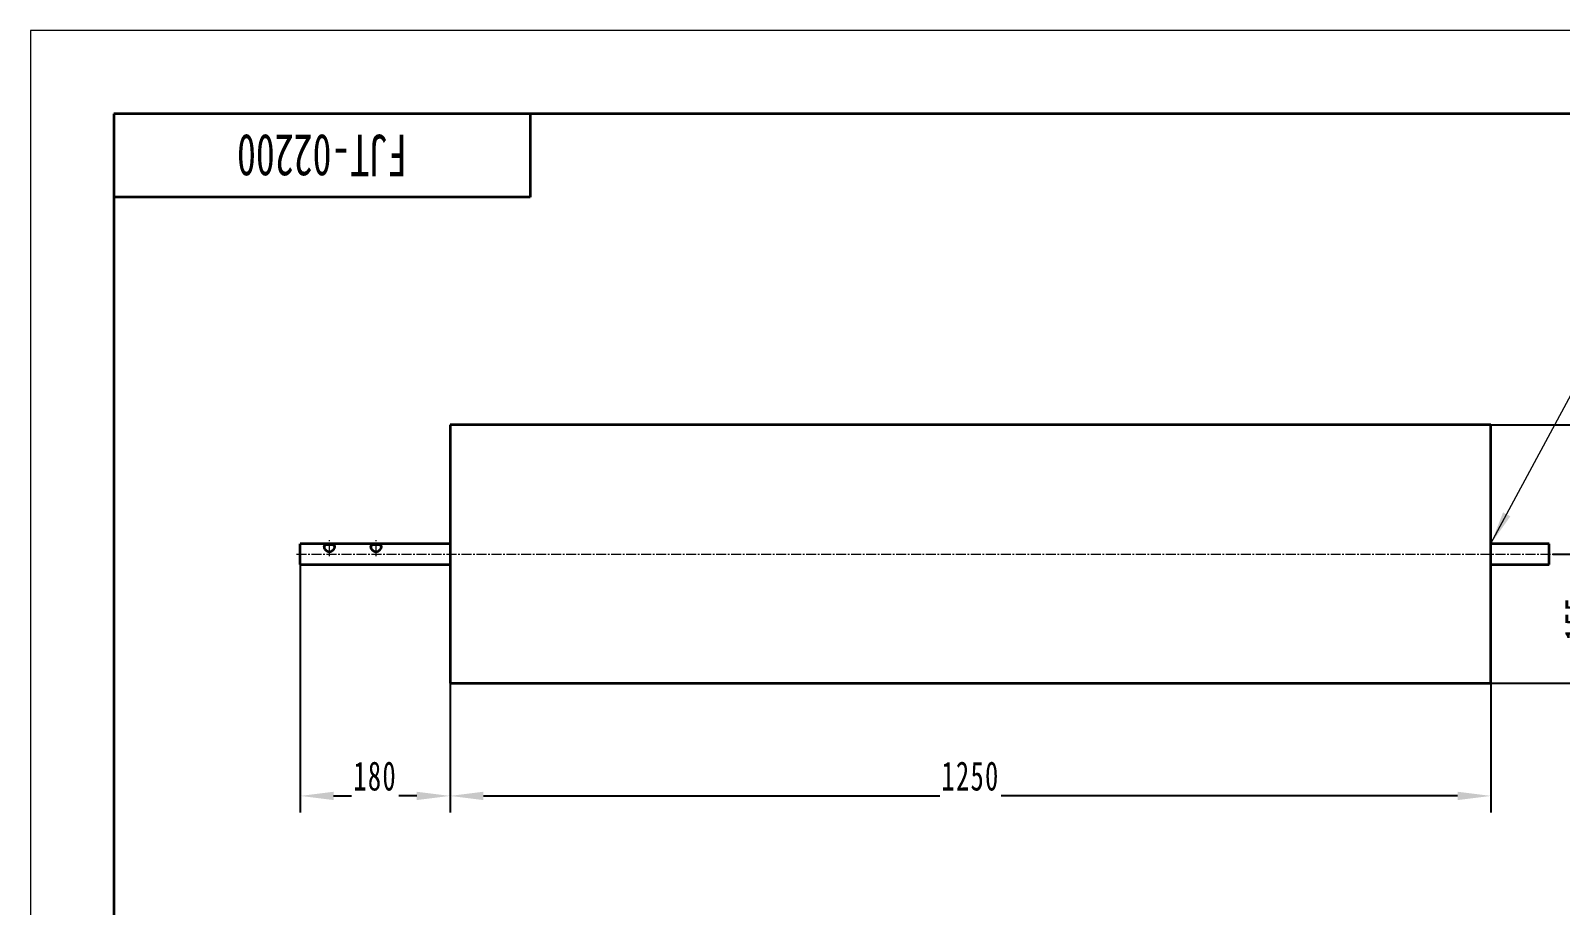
# Model space of a CAD drawing. Header units: millimetres. Extents: x -1485 to 9129, y -4612 to 1050.
# Drawn here: x -1485 to 352, y -3562 to -2512 of the extents above; entities that cross this region are included whole.
import ezdxf
from ezdxf.enums import TextEntityAlignment as Align

# ---------------------------------------------------------------- set-up
doc = ezdxf.new("R2010")
doc.units = ezdxf.units.MM
doc.linetypes.add('点画线', pattern=[18, 12, -2, 2, -2])
doc.layers.get('0').update_dxf_attribs({"lineweight": 18})
for name, color, linetype, lineweight in [('中心线层', 1, '点画线', 18), ('尺寸线层', 3, 'Continuous', 18), ('粗实线层', 7, 'Continuous', 35), ('细实线层', 7, 'Continuous', 18)]:
    doc.layers.add(name, color=color, linetype=linetype, lineweight=lineweight)
doc.styles.add('标准', font='', dxfattribs={"width": 0.667})
doc.styles.get('标准').set_extended_font_data('宋体')
doc.dimstyles.new('标准', dxfattribs={"dimscale": 10, "dimtxt": 3.5, "dimasz": 4, "dimexe": 2, "dimexo": 0, "dimtad": 1, "dimdsep": 46, "dimtxsty": '标准', "dimblk": '_CAXARROW', "dimcen": 0, "dimdle": 8, "dimazin": 2, "dimtfac": 0.707107, "dimtdec": 3, "dimtmove": 2, "dimatfit": 3, "dimfxl": 0, "dimfrac": 2, "dimtolj": 1, "dimarcsym": 0})

# ---------------------------------------------------------------- blocks, each defined once
blk = doc.blocks.new('$CAXA_FRAME_13B17AC1$')
at = {"layer": '粗实线层'}
for p, q in [((-138.5, 95), (-138.5, -95)), ((138.5, 95), (-138.5, 95)), ((-88.5, 95), (-88.5, 85)), ((-88.5, 85), (-138.5, 85))]:
    blk.add_line(p, q, dxfattribs=at)
at = {"layer": '细实线层'}
for p, q in [((148.5, 105), (-148.5, 105)), ((-148.5, 105), (-148.5, -105))]:
    blk.add_line(p, q, dxfattribs=at)
at = {"layer": '尺寸线层', "style": '标准', "width": 0.667}
blk.add_attdef('图纸编号', text='', height=5.19, rotation=180, dxfattribs=at).set_placement((-113.5, 90), align=Align.MIDDLE_CENTER)
blk = doc.blocks.new('_CAXARROW_3')
blk.add_hatch(color=0).paths.add_polyline_path([(0, 0), (-1, 0.125), (-1, -0.125)], flags=0)
blk = doc.blocks.new('*X23')
at = {"layer": '尺寸线层', "color": 0, "lineweight": -2}
for p, q in [((-981.2, -3295.6), (-981.2, -3450.9)), ((268.8, -3295.6), (268.8, -3450.9)), ((-941.2, -3430.9), (-393, -3430.9)), ((228.8, -3430.9), (-319.3, -3430.9))]:
    blk.add_line(p, q, dxfattribs=at)
at = {"layer": '尺寸线层', "color": 0, "lineweight": -2, "xscale": 40, "yscale": 40, "zscale": 40, "rotation": 180}
blk.add_blockref('_CAXARROW_3', (-981.2, -3430.9), dxfattribs=at)
at = {"layer": '尺寸线层', "color": 0, "lineweight": -2, "xscale": 40, "yscale": 40, "zscale": 40}
blk.add_blockref('_CAXARROW_3', (268.8, -3430.9), dxfattribs=at)
at = {"layer": '尺寸线层', "color": 0, "lineweight": 18, "insert": (-356.2, -3407.2), "char_height": 35, "width": 132.61, "attachment_point": 5, "line_spacing_factor": 1.15057, "style": '标准'}
blk.add_mtext('\\T1.1;1250', dxfattribs=at)
blk = doc.blocks.new('_CAXARROW')
blk.add_hatch(color=0).paths.add_polyline_path([(0, 0), (-1, 0.125), (-1, -0.125)], flags=0)
blk = doc.blocks.new('*X24')
at = {"layer": '尺寸线层', "color": 0, "lineweight": -2}
for p, q in [((-1161.2, -3153.1), (-1161.2, -3450.9)), ((-981.2, -3295.6), (-981.2, -3450.9)), ((-1121.2, -3430.9), (-1099.7, -3430.9)), ((-1021.2, -3430.9), (-1042.6, -3430.9))]:
    blk.add_line(p, q, dxfattribs=at)
at = {"layer": '尺寸线层', "color": 0, "lineweight": -2, "xscale": 40, "yscale": 40, "zscale": 40, "rotation": 180}
blk.add_blockref('_CAXARROW_3', (-1161.2, -3430.9), dxfattribs=at)
at = {"layer": '尺寸线层', "color": 0, "lineweight": -2, "xscale": 40, "yscale": 40, "zscale": 40}
blk.add_blockref('_CAXARROW_3', (-981.2, -3430.9), dxfattribs=at)
at = {"layer": '尺寸线层', "color": 0, "lineweight": 18, "insert": (-1071.2, -3407.2), "char_height": 35, "width": 95.884, "attachment_point": 5, "line_spacing_factor": 1.15057, "style": '标准'}
blk.add_mtext('\\T1.1;180', dxfattribs=at)
blk = doc.blocks.new('*X25')
at = {"layer": '尺寸线层', "color": 0, "lineweight": -2}
for p, q in [((268.8, -2985.6), (522, -2985.6)), ((502, -3025.6), (502, -3255.6)), ((268.8, -3295.6), (522, -3295.6))]:
    blk.add_line(p, q, dxfattribs=at)
at = {"layer": '尺寸线层', "color": 0, "lineweight": -2, "xscale": 40, "yscale": 40, "zscale": 40}
for p, rotation in [((502, -2985.6), 90), ((502, -3295.6), 270)]:
    blk.add_blockref('_CAXARROW_3', p, dxfattribs=dict(at, rotation=rotation))
at = {"layer": '尺寸线层', "color": 0, "lineweight": 18, "insert": (469.9, -3140.6), "char_height": 35, "width": 99.536, "attachment_point": 5, "rotation": 90, "line_spacing_factor": 1.15057, "style": '标准'}
blk.add_mtext('\\T1.1;310', dxfattribs=at)
blk = doc.blocks.new('*X26')
at = {"layer": '尺寸线层', "color": 0, "lineweight": -2}
for p, q in [((343.3, -3140.6), (418.5, -3140.6)), ((398.5, -3180.6), (398.5, -3189.8)), ((398.5, -3255.6), (398.5, -3246.5)), ((268.8, -3295.6), (418.5, -3295.6))]:
    blk.add_line(p, q, dxfattribs=at)
at = {"layer": '尺寸线层', "color": 0, "lineweight": -2, "xscale": 40, "yscale": 40, "zscale": 40}
for p, rotation in [((398.5, -3140.6), 90), ((398.5, -3295.6), 270)]:
    blk.add_blockref('_CAXARROW_3', p, dxfattribs=dict(at, rotation=rotation))
at = {"layer": '尺寸线层', "color": 0, "lineweight": 18, "insert": (374.9, -3218.1), "char_height": 35, "width": 95.102, "attachment_point": 5, "rotation": 90, "line_spacing_factor": 1.15057, "style": '标准'}
blk.add_mtext('\\T1.1;155', dxfattribs=at)
blk = doc.blocks.new('*X32')
at = {"layer": '尺寸线层', "linetype": 'Continuous', "lineweight": 18}
blk.add_hatch(color=0, dxfattribs=at).paths.add_polyline_path([(-268.8, -178.9), (-254.3, -141.4), (-245.5, -146.1)], flags=0)
at = {"layer": '尺寸线层', "color": 0, "lineweight": 18}
for p, q in [((-268.8, -178.9), (-172.5, 0)), ((-172.5, 0), (0, 0)), ((0, 0), (0, 0))]:
    blk.add_line(p, q, dxfattribs=at)

msp = doc.modelspace()

# ---------------------------------------------------------------- linework, layer by layer
at = {"layer": '中心线层'}
for p, q in [((-1165.651, -3140.636), (343.349, -3140.636)), ((-1126.151, -3143.035), (-1126.151, -3124.075)), ((-1070.151, -3143.035), (-1070.151, -3124.075))]:
    msp.add_line(p, q, dxfattribs=at)
at = {"layer": '粗实线层', "lineweight": 35}
for p, q in [((268.849, -2985.636), (-981.151, -2985.636)), ((-981.151, -2985.636), (-981.151, -3295.636)), ((268.849, -3295.636), (268.849, -2985.636)), ((-1161.151, -3153.136), (-1161.151, -3128.136)), ((-981.151, -3128.136), (-1161.151, -3128.136)), ((338.849, -3128.136), (268.841, -3128.136)), ((338.849, -3153.136), (338.849, -3128.136)), ((-1161.151, -3153.136), (-981.151, -3153.136)), ((268.841, -3153.136), (338.849, -3153.136)), ((-981.151, -3295.636), (268.849, -3295.636))]:
    msp.add_line(p, q, dxfattribs=at)
for points, knots in [([(-1126.151, -3137.682), (-1126.37, -3137.682), (-1126.586, -3137.67), (-1127.015, -3137.621), (-1127.44, -3137.548), (-1127.856, -3137.43), (-1128.113, -3137.342), (-1128.164, -3137.323), (-1128.266, -3137.286), (-1128.418, -3137.227), (-1128.566, -3137.163), (-1128.859, -3137.029), (-1129.049, -3136.93), (-1129.419, -3136.717), (-1129.599, -3136.602), (-1129.817, -3136.449), (-1129.861, -3136.418), (-1129.947, -3136.354), (-1130.074, -3136.258), (-1130.198, -3136.159), (-1130.44, -3135.957), (-1130.594, -3135.817), (-1130.888, -3135.527), (-1131.028, -3135.378), (-1131.229, -3135.146), (-1131.294, -3135.068), (-1131.388, -3134.949), (-1131.42, -3134.909), (-1131.481, -3134.829), (-1131.511, -3134.789), (-1131.658, -3134.588), (-1131.767, -3134.425), (-1131.967, -3134.097), (-1132.058, -3133.932), (-1132.222, -3133.599), (-1132.296, -3133.432), (-1132.375, -3133.221), (-1132.391, -3133.179), (-1132.42, -3133.095), (-1132.462, -3132.969), (-1132.499, -3132.845), (-1132.563, -3132.598), (-1132.595, -3132.436), (-1132.639, -3132.118), (-1132.65, -3131.961), (-1132.651, -3131.731), (-1132.649, -3131.655), (-1132.642, -3131.561), (-1132.641, -3131.542), (-1132.637, -3131.505), (-1132.632, -3131.449), (-1132.625, -3131.394), (-1132.598, -3131.213), (-1132.566, -3131.074), (-1132.482, -3130.806), (-1132.429, -3130.678), (-1132.335, -3130.494), (-1132.301, -3130.434), (-1132.246, -3130.346), (-1132.227, -3130.317), (-1132.188, -3130.259), (-1132.168, -3130.231), (-1132.065, -3130.093), (-1131.974, -3129.989), (-1131.774, -3129.793), (-1131.665, -3129.701), (-1131.489, -3129.572), (-1131.428, -3129.53), (-1131.334, -3129.47), (-1131.302, -3129.45), (-1131.237, -3129.411), (-1131.204, -3129.392), (-1131.037, -3129.299), (-1130.897, -3129.23), (-1130.603, -3129.104), (-1130.449, -3129.047), (-1130.127, -3128.941), (-1129.96, -3128.893), (-1129.741, -3128.839), (-1129.697, -3128.828), (-1129.608, -3128.808), (-1129.474, -3128.778), (-1129.337, -3128.75), (-1129.06, -3128.699), (-1128.871, -3128.669), (-1128.484, -3128.616), (-1128.285, -3128.594), (-1127.979, -3128.565), (-1127.876, -3128.556), (-1127.745, -3128.546), (-1127.719, -3128.545), (-1127.666, -3128.541), (-1127.64, -3128.539), (-1127.56, -3128.534), (-1127.508, -3128.53), (-1127.243, -3128.515), (-1126.817, -3128.496), (-1126.388, -3128.49), (-1125.957, -3128.49), (-1125.74, -3128.492), (-1125.468, -3128.5), (-1125.413, -3128.501), (-1125.305, -3128.505), (-1125.144, -3128.511), (-1124.985, -3128.519), (-1124.668, -3128.537), (-1124.461, -3128.553), (-1124.154, -3128.581), (-1124.053, -3128.591), (-1123.902, -3128.608), (-1123.852, -3128.614), (-1123.752, -3128.626), (-1123.702, -3128.632), (-1123.455, -3128.665), (-1123.264, -3128.695), (-1122.893, -3128.763), (-1122.713, -3128.802), (-1122.452, -3128.866), (-1122.366, -3128.889), (-1122.239, -3128.924), (-1122.198, -3128.937), (-1122.115, -3128.962), (-1122.074, -3128.975), (-1121.87, -3129.041), (-1121.715, -3129.098), (-1121.419, -3129.224), (-1121.279, -3129.292), (-1121.013, -3129.439), (-1120.887, -3129.518), (-1120.739, -3129.625), (-1120.71, -3129.647), (-1120.653, -3129.692), (-1120.625, -3129.715), (-1120.542, -3129.784), (-1120.489, -3129.832), (-1120.337, -3129.978), (-1120.246, -3130.082), (-1120.081, -3130.3), (-1120.008, -3130.416), (-1119.881, -3130.659), (-1119.827, -3130.787), (-1119.778, -3130.939), (-1119.773, -3130.956), (-1119.762, -3130.99), (-1119.748, -3131.041), (-1119.716, -3131.162), (-1119.696, -3131.268), (-1119.663, -3131.484), (-1119.651, -3131.632), (-1119.65, -3131.937), (-1119.66, -3132.094), (-1119.687, -3132.295), (-1119.693, -3132.335), (-1119.706, -3132.417), (-1119.714, -3132.458), (-1119.738, -3132.581), (-1119.756, -3132.663), (-1119.82, -3132.911), (-1119.873, -3133.077), (-1119.998, -3133.411), (-1120.07, -3133.579), (-1120.174, -3133.79), (-1120.195, -3133.832), (-1120.239, -3133.916), (-1120.261, -3133.958), (-1120.33, -3134.084), (-1120.378, -3134.168), (-1120.529, -3134.416), (-1120.638, -3134.579), (-1120.872, -3134.9), (-1120.998, -3135.058), (-1121.165, -3135.252), (-1121.198, -3135.29), (-1121.267, -3135.367), (-1121.302, -3135.405), (-1121.409, -3135.519), (-1121.481, -3135.593), (-1121.703, -3135.813), (-1121.857, -3135.953), (-1122.179, -3136.222), (-1122.346, -3136.351), (-1122.606, -3136.534), (-1122.695, -3136.594), (-1122.83, -3136.681), (-1122.876, -3136.709), (-1122.968, -3136.765), (-1123.014, -3136.793), (-1123.248, -3136.928), (-1123.438, -3137.027), (-1123.828, -3137.206), (-1124.026, -3137.286), (-1124.432, -3137.425), (-1124.639, -3137.485), (-1124.956, -3137.558), (-1125.063, -3137.579), (-1125.279, -3137.617), (-1125.387, -3137.632), (-1125.604, -3137.657), (-1125.713, -3137.666), (-1125.877, -3137.676), (-1125.959, -3137.679), (-1126.055, -3137.681), (-1126.096, -3137.682), (-1126.123, -3137.682), (-1126.137, -3137.682), (-1126.151, -3137.682)], [0, 0, 0, 0, 0.55323057, 0.55323057, 1.10646115, 1.65969172, 1.65969172, 1.79799937, 1.79799937, 1.93630701, 2.2129223, 2.2129223, 2.76615287, 2.76615287, 3.31938345, 3.31938345, 3.45769109, 3.45769109, 3.59599873, 3.87261402, 3.87261402, 4.4258446, 4.4258446, 4.97907517, 4.97907517, 5.25569046, 5.25569046, 5.3939981, 5.3939981, 5.53230574, 5.53230574, 6.08553632, 6.08553632, 6.63876689, 6.63876689, 7.19199747, 7.19199747, 7.33030511, 7.33030511, 7.46861276, 7.74522804, 7.74522804, 8.29845862, 8.29845862, 8.85168919, 8.85168919, 9.12830448, 9.12830448, 9.1974583, 9.1974583, 9.26661212, 9.40491977, 9.40491977, 9.95815034, 9.95815034, 10.51138091, 10.51138091, 10.7879962, 10.7879962, 10.92630385, 10.92630385, 11.06461149, 11.06461149, 11.61784206, 11.61784206, 12.17107264, 12.17107264, 12.44768793, 12.44768793, 12.58599557, 12.58599557, 12.72430321, 12.72430321, 13.27753379, 13.27753379, 13.83076436, 13.83076436, 14.38399494, 14.38399494, 14.52230258, 14.52230258, 14.66061022, 14.93722551, 14.93722551, 15.49045609, 15.49045609, 16.04368666, 16.04368666, 16.32030195, 16.32030195, 16.38945577, 16.38945577, 16.45860959, 16.45860959, 16.59691723, 16.59691723, 17.15014781, 17.70337838, 17.70337838, 18.25660896, 18.25660896, 18.3949166, 18.3949166, 18.53322424, 18.80983953, 18.80983953, 19.36307011, 19.36307011, 19.63968539, 19.63968539, 19.77799304, 19.77799304, 19.91630068, 19.91630068, 20.46953126, 20.46953126, 21.02276183, 21.02276183, 21.29937712, 21.29937712, 21.43768476, 21.43768476, 21.5759924, 21.5759924, 22.12922298, 22.12922298, 22.68245355, 22.68245355, 23.23568413, 23.23568413, 23.37399177, 23.37399177, 23.51229942, 23.51229942, 23.7889147, 23.7889147, 24.34214528, 24.34214528, 24.89537585, 24.89537585, 25.44860643, 25.44860643, 25.51776025, 25.51776025, 25.58691407, 25.72522171, 26.001837, 26.001837, 26.55506757, 26.55506757, 27.10829815, 27.10829815, 27.24660579, 27.24660579, 27.38491344, 27.38491344, 27.66152872, 27.66152872, 28.2147593, 28.2147593, 28.76798987, 28.76798987, 28.90629752, 28.90629752, 29.04460516, 29.04460516, 29.32122045, 29.32122045, 29.87445102, 29.87445102, 30.4276816, 30.4276816, 30.56598924, 30.56598924, 30.70429688, 30.70429688, 30.98091217, 30.98091217, 31.53414274, 31.53414274, 32.08737332, 32.08737332, 32.36398861, 32.36398861, 32.50229625, 32.50229625, 32.64060389, 32.64060389, 33.19383447, 33.19383447, 33.74706504, 33.74706504, 34.30029562, 34.30029562, 34.5769109, 34.5769109, 34.85352619, 34.85352619, 35.13014148, 35.13014148, 35.26844912, 35.33760294, 35.37217986, 35.37217986, 35.40675677, 35.40675677, 35.40675677, 35.40675677]), ([(-1119.674, -3132.129), (-1119.676, -3132.108), (-1119.679, -3132.088), (-1119.703, -3131.922), (-1119.735, -3131.784), (-1119.82, -3131.518), (-1119.873, -3131.392), (-1119.952, -3131.24), (-1119.968, -3131.21), (-1120.002, -3131.151), (-1120.02, -3131.122), (-1120.075, -3131.035), (-1120.114, -3130.979), (-1120.238, -3130.817), (-1120.329, -3130.716), (-1120.529, -3130.526), (-1120.638, -3130.438), (-1120.785, -3130.335), (-1120.815, -3130.315), (-1120.875, -3130.275), (-1120.906, -3130.255), (-1121.001, -3130.198), (-1121.066, -3130.161), (-1121.265, -3130.056), (-1121.404, -3129.992), (-1121.697, -3129.875), (-1121.85, -3129.822), (-1122.091, -3129.749), (-1122.173, -3129.726), (-1122.298, -3129.694), (-1122.341, -3129.683), (-1122.426, -3129.662), (-1122.47, -3129.652), (-1122.687, -3129.603), (-1122.865, -3129.569), (-1123.232, -3129.509), (-1123.421, -3129.483), (-1123.808, -3129.438), (-1124.006, -3129.418), (-1124.262, -3129.398), (-1124.339, -3129.392), (-1124.417, -3129.387), (-1124.47, -3129.383), (-1124.496, -3129.382), (-1124.627, -3129.373), (-1124.732, -3129.367), (-1125.05, -3129.352), (-1125.263, -3129.344), (-1125.694, -3129.334), (-1125.911, -3129.332), (-1126.185, -3129.331), (-1126.24, -3129.332), (-1126.35, -3129.332), (-1126.405, -3129.332), (-1126.569, -3129.334), (-1126.677, -3129.336), (-1127.002, -3129.343), (-1127.429, -3129.358), (-1127.846, -3129.383), (-1128.104, -3129.403), (-1128.156, -3129.407), (-1128.258, -3129.416), (-1128.41, -3129.43), (-1128.559, -3129.445), (-1128.852, -3129.479), (-1129.042, -3129.505), (-1129.32, -3129.55), (-1129.411, -3129.566), (-1129.591, -3129.6), (-1129.68, -3129.618), (-1129.942, -3129.676), (-1130.11, -3129.719), (-1130.431, -3129.815), (-1130.585, -3129.868), (-1130.88, -3129.984), (-1131.02, -3130.048), (-1131.188, -3130.135), (-1131.221, -3130.153), (-1131.286, -3130.19), (-1131.318, -3130.208), (-1131.413, -3130.266), (-1131.474, -3130.305), (-1131.65, -3130.428), (-1131.759, -3130.515), (-1131.96, -3130.703), (-1132.052, -3130.803), (-1132.217, -3131.016), (-1132.292, -3131.13), (-1132.421, -3131.373), (-1132.475, -3131.5), (-1132.561, -3131.765), (-1132.594, -3131.902), (-1132.622, -3132.083), (-1132.627, -3132.121), (-1132.632, -3132.159)], [0, 0, 0, 0, 0.07164105, 0.07164105, 0.57973044, 0.57973044, 1.08781983, 1.08781983, 1.21484218, 1.21484218, 1.34186453, 1.34186453, 1.59590923, 1.59590923, 2.10399862, 2.10399862, 2.61208801, 2.61208801, 2.73911035, 2.73911035, 2.8661327, 2.8661327, 3.1201774, 3.1201774, 3.62826679, 3.62826679, 4.13635618, 4.13635618, 4.39040088, 4.39040088, 4.51742322, 4.51742322, 4.64444557, 4.64444557, 5.15253496, 5.15253496, 5.66062435, 5.66062435, 6.16871374, 6.16871374, 6.29573609, 6.35924727, 6.35924727, 6.42275844, 6.42275844, 6.67680313, 6.67680313, 7.18489253, 7.18489253, 7.69298192, 7.69298192, 7.82000426, 7.82000426, 7.94702661, 7.94702661, 8.20107131, 8.20107131, 8.7091607, 9.21725009, 9.21725009, 9.34427244, 9.34427244, 9.47129479, 9.72533948, 9.72533948, 10.23342887, 10.23342887, 10.48747357, 10.48747357, 10.74151826, 10.74151826, 11.24960765, 11.24960765, 11.75769704, 11.75769704, 12.26578644, 12.26578644, 12.39280878, 12.39280878, 12.51983113, 12.51983113, 12.77387583, 12.77387583, 13.28196522, 13.28196522, 13.79005461, 13.79005461, 14.298144, 14.298144, 14.80623339, 14.80623339, 15.31432278, 15.31432278, 15.44795041, 15.44795041, 15.44795041, 15.44795041]), ([(-1070.151, -3137.682), (-1070.37, -3137.682), (-1070.586, -3137.67), (-1071.015, -3137.621), (-1071.44, -3137.548), (-1071.856, -3137.43), (-1072.113, -3137.342), (-1072.164, -3137.323), (-1072.266, -3137.286), (-1072.418, -3137.227), (-1072.566, -3137.163), (-1072.859, -3137.029), (-1073.049, -3136.93), (-1073.419, -3136.717), (-1073.599, -3136.602), (-1073.817, -3136.449), (-1073.861, -3136.418), (-1073.947, -3136.354), (-1074.074, -3136.258), (-1074.198, -3136.159), (-1074.44, -3135.957), (-1074.594, -3135.817), (-1074.888, -3135.527), (-1075.028, -3135.378), (-1075.229, -3135.146), (-1075.294, -3135.068), (-1075.388, -3134.949), (-1075.42, -3134.909), (-1075.481, -3134.829), (-1075.511, -3134.789), (-1075.658, -3134.588), (-1075.767, -3134.425), (-1075.967, -3134.097), (-1076.058, -3133.932), (-1076.222, -3133.599), (-1076.296, -3133.432), (-1076.375, -3133.221), (-1076.391, -3133.179), (-1076.42, -3133.095), (-1076.462, -3132.969), (-1076.499, -3132.845), (-1076.563, -3132.598), (-1076.595, -3132.436), (-1076.639, -3132.118), (-1076.65, -3131.961), (-1076.651, -3131.731), (-1076.649, -3131.655), (-1076.642, -3131.561), (-1076.641, -3131.542), (-1076.637, -3131.505), (-1076.632, -3131.449), (-1076.625, -3131.394), (-1076.598, -3131.213), (-1076.566, -3131.074), (-1076.482, -3130.806), (-1076.429, -3130.678), (-1076.335, -3130.494), (-1076.301, -3130.434), (-1076.246, -3130.346), (-1076.227, -3130.317), (-1076.188, -3130.259), (-1076.168, -3130.231), (-1076.065, -3130.093), (-1075.974, -3129.989), (-1075.774, -3129.793), (-1075.665, -3129.701), (-1075.489, -3129.572), (-1075.428, -3129.53), (-1075.334, -3129.47), (-1075.302, -3129.45), (-1075.237, -3129.411), (-1075.204, -3129.392), (-1075.037, -3129.299), (-1074.897, -3129.23), (-1074.603, -3129.104), (-1074.449, -3129.047), (-1074.127, -3128.941), (-1073.96, -3128.893), (-1073.741, -3128.839), (-1073.697, -3128.828), (-1073.608, -3128.808), (-1073.474, -3128.778), (-1073.337, -3128.75), (-1073.06, -3128.699), (-1072.871, -3128.669), (-1072.484, -3128.616), (-1072.285, -3128.594), (-1071.979, -3128.565), (-1071.876, -3128.556), (-1071.745, -3128.546), (-1071.719, -3128.545), (-1071.666, -3128.541), (-1071.64, -3128.539), (-1071.56, -3128.534), (-1071.508, -3128.53), (-1071.243, -3128.515), (-1070.817, -3128.496), (-1070.388, -3128.49), (-1069.957, -3128.49), (-1069.74, -3128.492), (-1069.468, -3128.5), (-1069.413, -3128.501), (-1069.305, -3128.505), (-1069.144, -3128.511), (-1068.985, -3128.519), (-1068.668, -3128.537), (-1068.461, -3128.553), (-1068.154, -3128.581), (-1068.053, -3128.591), (-1067.902, -3128.608), (-1067.852, -3128.614), (-1067.752, -3128.626), (-1067.702, -3128.632), (-1067.455, -3128.665), (-1067.264, -3128.695), (-1066.893, -3128.763), (-1066.713, -3128.802), (-1066.452, -3128.866), (-1066.366, -3128.889), (-1066.239, -3128.924), (-1066.198, -3128.937), (-1066.115, -3128.962), (-1066.074, -3128.975), (-1065.87, -3129.041), (-1065.715, -3129.098), (-1065.419, -3129.224), (-1065.279, -3129.292), (-1065.013, -3129.439), (-1064.887, -3129.518), (-1064.739, -3129.625), (-1064.71, -3129.647), (-1064.653, -3129.692), (-1064.625, -3129.715), (-1064.542, -3129.784), (-1064.489, -3129.832), (-1064.337, -3129.978), (-1064.246, -3130.082), (-1064.081, -3130.3), (-1064.008, -3130.416), (-1063.881, -3130.659), (-1063.827, -3130.787), (-1063.778, -3130.939), (-1063.773, -3130.956), (-1063.762, -3130.99), (-1063.748, -3131.041), (-1063.716, -3131.162), (-1063.696, -3131.268), (-1063.663, -3131.484), (-1063.651, -3131.632), (-1063.65, -3131.937), (-1063.66, -3132.094), (-1063.687, -3132.295), (-1063.693, -3132.335), (-1063.706, -3132.417), (-1063.714, -3132.458), (-1063.738, -3132.581), (-1063.756, -3132.663), (-1063.82, -3132.911), (-1063.873, -3133.077), (-1063.998, -3133.411), (-1064.07, -3133.579), (-1064.174, -3133.79), (-1064.195, -3133.832), (-1064.239, -3133.916), (-1064.261, -3133.958), (-1064.33, -3134.084), (-1064.378, -3134.168), (-1064.529, -3134.416), (-1064.638, -3134.579), (-1064.872, -3134.9), (-1064.998, -3135.058), (-1065.165, -3135.252), (-1065.198, -3135.29), (-1065.267, -3135.367), (-1065.302, -3135.405), (-1065.409, -3135.519), (-1065.481, -3135.593), (-1065.703, -3135.813), (-1065.857, -3135.953), (-1066.179, -3136.222), (-1066.346, -3136.351), (-1066.606, -3136.534), (-1066.695, -3136.594), (-1066.83, -3136.681), (-1066.876, -3136.709), (-1066.968, -3136.765), (-1067.014, -3136.793), (-1067.248, -3136.928), (-1067.438, -3137.027), (-1067.828, -3137.206), (-1068.026, -3137.286), (-1068.432, -3137.425), (-1068.639, -3137.485), (-1068.956, -3137.558), (-1069.063, -3137.579), (-1069.279, -3137.617), (-1069.387, -3137.632), (-1069.604, -3137.657), (-1069.713, -3137.666), (-1069.877, -3137.676), (-1069.959, -3137.679), (-1070.055, -3137.681), (-1070.096, -3137.682), (-1070.123, -3137.682), (-1070.137, -3137.682), (-1070.151, -3137.682)], [0, 0, 0, 0, 0.55323057, 0.55323057, 1.10646115, 1.65969172, 1.65969172, 1.79799937, 1.79799937, 1.93630701, 2.2129223, 2.2129223, 2.76615287, 2.76615287, 3.31938345, 3.31938345, 3.45769109, 3.45769109, 3.59599873, 3.87261402, 3.87261402, 4.4258446, 4.4258446, 4.97907517, 4.97907517, 5.25569046, 5.25569046, 5.3939981, 5.3939981, 5.53230575, 5.53230575, 6.08553632, 6.08553632, 6.63876689, 6.63876689, 7.19199747, 7.19199747, 7.33030511, 7.33030511, 7.46861276, 7.74522804, 7.74522804, 8.29845862, 8.29845862, 8.85168919, 8.85168919, 9.12830448, 9.12830448, 9.1974583, 9.1974583, 9.26661212, 9.40491977, 9.40491977, 9.95815034, 9.95815034, 10.51138092, 10.51138092, 10.7879962, 10.7879962, 10.92630385, 10.92630385, 11.06461149, 11.06461149, 11.61784207, 11.61784207, 12.17107264, 12.17107264, 12.44768793, 12.44768793, 12.58599557, 12.58599557, 12.72430321, 12.72430321, 13.27753379, 13.27753379, 13.83076436, 13.83076436, 14.38399494, 14.38399494, 14.52230258, 14.52230258, 14.66061023, 14.93722551, 14.93722551, 15.49045609, 15.49045609, 16.04368666, 16.04368666, 16.32030195, 16.32030195, 16.38945577, 16.38945577, 16.45860959, 16.45860959, 16.59691724, 16.59691724, 17.15014781, 17.70337839, 17.70337839, 18.25660896, 18.25660896, 18.3949166, 18.3949166, 18.53322425, 18.80983953, 18.80983953, 19.36307011, 19.36307011, 19.6396854, 19.6396854, 19.77799304, 19.77799304, 19.91630068, 19.91630068, 20.46953126, 20.46953126, 21.02276183, 21.02276183, 21.29937712, 21.29937712, 21.43768476, 21.43768476, 21.57599241, 21.57599241, 22.12922298, 22.12922298, 22.68245356, 22.68245356, 23.23568413, 23.23568413, 23.37399177, 23.37399177, 23.51229942, 23.51229942, 23.78891471, 23.78891471, 24.34214528, 24.34214528, 24.89537585, 24.89537585, 25.44860643, 25.44860643, 25.51776025, 25.51776025, 25.58691407, 25.72522172, 26.001837, 26.001837, 26.55506758, 26.55506758, 27.10829815, 27.10829815, 27.2466058, 27.2466058, 27.38491344, 27.38491344, 27.66152873, 27.66152873, 28.2147593, 28.2147593, 28.76798988, 28.76798988, 28.90629752, 28.90629752, 29.04460516, 29.04460516, 29.32122045, 29.32122045, 29.87445103, 29.87445103, 30.4276816, 30.4276816, 30.56598924, 30.56598924, 30.70429689, 30.70429689, 30.98091217, 30.98091217, 31.53414275, 31.53414275, 32.08737332, 32.08737332, 32.36398861, 32.36398861, 32.50229625, 32.50229625, 32.6406039, 32.6406039, 33.19383447, 33.19383447, 33.74706505, 33.74706505, 34.30029562, 34.30029562, 34.57691091, 34.57691091, 34.8535262, 34.8535262, 35.13014148, 35.13014148, 35.26844913, 35.33760295, 35.37217986, 35.37217986, 35.40675677, 35.40675677, 35.40675677, 35.40675677]), ([(-1063.674, -3132.129), (-1063.676, -3132.108), (-1063.679, -3132.088), (-1063.703, -3131.922), (-1063.735, -3131.784), (-1063.82, -3131.518), (-1063.873, -3131.392), (-1063.952, -3131.24), (-1063.968, -3131.21), (-1064.002, -3131.151), (-1064.02, -3131.122), (-1064.075, -3131.035), (-1064.114, -3130.979), (-1064.238, -3130.817), (-1064.329, -3130.716), (-1064.529, -3130.526), (-1064.638, -3130.438), (-1064.785, -3130.335), (-1064.815, -3130.315), (-1064.875, -3130.275), (-1064.906, -3130.255), (-1065.001, -3130.198), (-1065.066, -3130.161), (-1065.265, -3130.056), (-1065.404, -3129.992), (-1065.697, -3129.875), (-1065.85, -3129.822), (-1066.091, -3129.749), (-1066.173, -3129.726), (-1066.298, -3129.694), (-1066.341, -3129.683), (-1066.426, -3129.662), (-1066.47, -3129.652), (-1066.687, -3129.603), (-1066.865, -3129.569), (-1067.232, -3129.509), (-1067.421, -3129.483), (-1067.808, -3129.438), (-1068.006, -3129.418), (-1068.262, -3129.398), (-1068.339, -3129.392), (-1068.417, -3129.387), (-1068.47, -3129.383), (-1068.496, -3129.382), (-1068.627, -3129.373), (-1068.732, -3129.367), (-1069.05, -3129.352), (-1069.263, -3129.344), (-1069.694, -3129.334), (-1069.911, -3129.332), (-1070.185, -3129.331), (-1070.24, -3129.332), (-1070.35, -3129.332), (-1070.405, -3129.332), (-1070.569, -3129.334), (-1070.677, -3129.336), (-1071.002, -3129.343), (-1071.429, -3129.358), (-1071.846, -3129.383), (-1072.104, -3129.403), (-1072.156, -3129.407), (-1072.258, -3129.416), (-1072.41, -3129.43), (-1072.559, -3129.445), (-1072.852, -3129.479), (-1073.042, -3129.505), (-1073.32, -3129.55), (-1073.411, -3129.566), (-1073.591, -3129.6), (-1073.68, -3129.618), (-1073.942, -3129.676), (-1074.11, -3129.719), (-1074.431, -3129.815), (-1074.585, -3129.868), (-1074.88, -3129.984), (-1075.02, -3130.048), (-1075.188, -3130.135), (-1075.221, -3130.153), (-1075.286, -3130.19), (-1075.318, -3130.208), (-1075.413, -3130.266), (-1075.474, -3130.305), (-1075.65, -3130.428), (-1075.759, -3130.515), (-1075.96, -3130.703), (-1076.052, -3130.803), (-1076.217, -3131.016), (-1076.292, -3131.13), (-1076.421, -3131.373), (-1076.475, -3131.5), (-1076.561, -3131.765), (-1076.594, -3131.902), (-1076.622, -3132.083), (-1076.627, -3132.121), (-1076.632, -3132.159)], [0, 0, 0, 0, 0.07164104, 0.07164104, 0.57973043, 0.57973043, 1.08781983, 1.08781983, 1.21484217, 1.21484217, 1.34186452, 1.34186452, 1.59590922, 1.59590922, 2.10399861, 2.10399861, 2.612088, 2.612088, 2.73911035, 2.73911035, 2.8661327, 2.8661327, 3.12017739, 3.12017739, 3.62826678, 3.62826678, 4.13635617, 4.13635617, 4.39040087, 4.39040087, 4.51742322, 4.51742322, 4.64444556, 4.64444556, 5.15253496, 5.15253496, 5.66062435, 5.66062435, 6.16871374, 6.16871374, 6.29573609, 6.35924726, 6.35924726, 6.42275843, 6.42275843, 6.67680313, 6.67680313, 7.18489252, 7.18489252, 7.69298191, 7.69298191, 7.82000426, 7.82000426, 7.94702661, 7.94702661, 8.2010713, 8.2010713, 8.7091607, 9.21725009, 9.21725009, 9.34427243, 9.34427243, 9.47129478, 9.72533948, 9.72533948, 10.23342887, 10.23342887, 10.48747356, 10.48747356, 10.74151826, 10.74151826, 11.24960765, 11.24960765, 11.75769704, 11.75769704, 12.26578643, 12.26578643, 12.39280878, 12.39280878, 12.51983113, 12.51983113, 12.77387583, 12.77387583, 13.28196522, 13.28196522, 13.79005461, 13.79005461, 14.298144, 14.298144, 14.80623339, 14.80623339, 15.31432278, 15.31432278, 15.44795041, 15.44795041, 15.44795041, 15.44795041])]:
    msp.add_open_spline(points, degree=3, knots=knots, dxfattribs=at)

# ---------------------------------------------------------------- block references
at = {"layer": '尺寸线层', "lineweight": 18}
msp.add_blockref('*X32', (537.669, -2949.191), dxfattribs=at)
at = {"layer": '粗实线层'}
ref = msp.add_blockref('$CAXA_FRAME_13B17AC1$', (0, -3562.297), dxfattribs=dict(at, xscale=10, yscale=10, zscale=10))
ref.add_attrib('图纸编号', 'FJT-02200', dxfattribs={"layer": '尺寸线层', "height": 50, "rotation": 180, "style": '标准', "width": 0.667}).set_placement((-1135, -2662.297), align=Align.MIDDLE_CENTER)

# ---------------------------------------------------------------- dimensions: what is measured, and where the dimension line sits
at = {"layer": '尺寸线层', "lineweight": 18}
for base, p1, picture, middle in [((501.954, -3295.636), (268.849, -2985.636), '*X25', (469.874, -3140.636)), ((398.537, -3295.636), (343.349, -3140.636), '*X26', (374.885, -3218.136))]:
    dim = msp.add_linear_dim(base=base, p1=p1, p2=(268.849, -3295.636), angle=90, dimstyle='标准', override={"dimsah": 1, "dimtfill": 1, "dimtzin": 8}, dxfattribs=at)
    dim.commit()
    dim.dimension.update_dxf_attribs({"geometry": picture, "text_midpoint": middle, "dimtype": 160})
for base, p1, p2, picture, middle in [((-981.151, -3430.892), (-1161.151, -3153.136), (-981.151, -3295.636), '*X24', (-1071.151, -3407.24)), ((268.849, -3430.892), (-981.151, -3295.636), (268.849, -3295.636), '*X23', (-356.151, -3407.24))]:
    dim = msp.add_linear_dim(base=base, p1=p1, p2=p2, dimstyle='标准', override={"dimsah": 1, "dimtfill": 1, "dimtzin": 8}, dxfattribs=at)
    dim.commit()
    dim.dimension.update_dxf_attribs({"geometry": picture, "text_midpoint": middle, "dimtype": 160})

doc.saveas('drawing.dxf')
